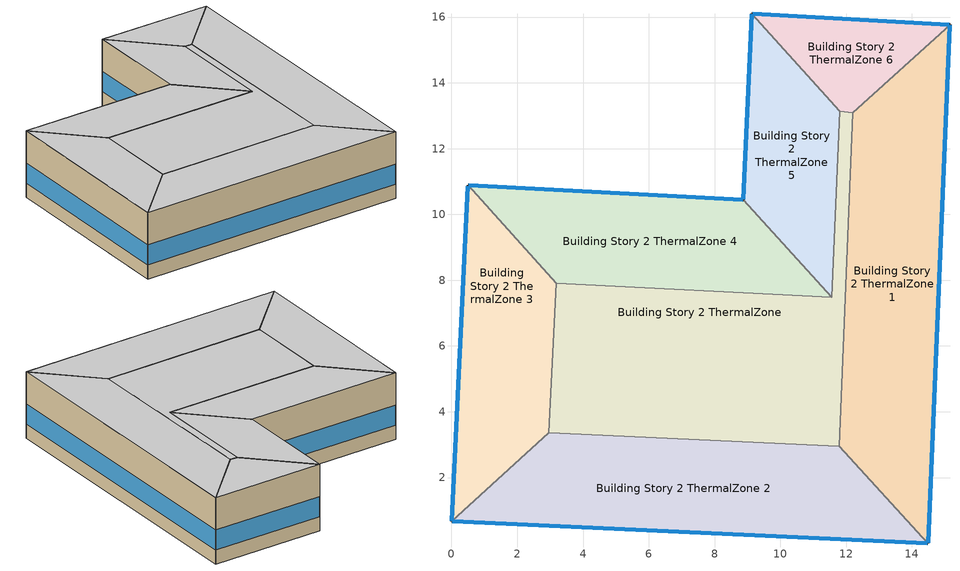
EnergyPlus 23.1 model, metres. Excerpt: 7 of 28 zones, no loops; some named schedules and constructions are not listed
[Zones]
Building Story 2 ThermalZone
 floor adiabatic (Typical Interior Floor): 12.19,13.08 11.79,2.95 2.96,3.36 3.18,7.91 11.56,7.48 11.81,13.14 z3.6
 wall adiabatic (Typical Interior Wall): 11.79,2.95 12.19,13.08 11.81,13.14 11.56,7.48 3.18,7.91 2.96,3.36 11.79,2.95 z3.6:7.2
 ceiling adiabatic (Typical Interior Ceiling): 11.81,13.14 11.56,7.48 3.18,7.91 2.96,3.36 11.79,2.95 12.19,13.08 z7.2
Building Story 2 ThermalZone 1
 floor adiabatic (Typical Interior Ceiling): 15.16,15.77 14.49,0 11.79,2.95 12.19,13.08 z3.6
 wall outside (Typical Insulated Steel Framed Exterior Wall R-12.99): 14.49,0 15.16,15.77 z3.6:7.2
 wall adiabatic (Typical Interior Wall): 15.16,15.77 12.19,13.08 11.79,2.95 14.49,0 z3.6:7.2
 window (U 0.55 SHGC 0.25): 14.49,0.03 15.15,15.75 z4.36:5.45
 ceiling adiabatic (Typical Interior Ceiling): 12.19,13.08 11.79,2.95 14.49,0 15.16,15.77 z7.2
Building Story 2 ThermalZone 2
 floor adiabatic (Typical Interior Ceiling): 14.49,0 0,0.67 2.96,3.36 11.79,2.95 z3.6
 wall outside (Typical Insulated Steel Framed Exterior Wall R-12.99): 0,0.67 14.49,0 z3.6:7.2
 wall adiabatic (Typical Interior Wall): 14.49,0 11.79,2.95 2.96,3.36 0,0.67 z3.6:7.2
 window (U 0.55 SHGC 0.25): 0.03,0.67 14.46,0 z4.36:5.45
 ceiling adiabatic (Typical Interior Floor): 11.79,2.95 2.96,3.36 0,0.67 14.49,0 z7.2
Building Story 2 ThermalZone 3
 floor adiabatic (Typical Interior Ceiling): 0,0.67 0.5,10.88 3.18,7.91 2.96,3.36 z3.6
 wall outside (Typical Insulated Steel Framed Exterior Wall R-12.99): 0.5,10.88 0,0.67 z3.6:7.2
 wall adiabatic (Typical Interior Wall): 0,0.67 2.96,3.36 3.18,7.91 0.5,10.88 z3.6:7.2
 window (U 0.55 SHGC 0.25): 0.5,10.86 0,0.69 z4.36:5.45
 ceiling adiabatic (Typical Interior Floor): 2.96,3.36 3.18,7.91 0.5,10.88 0,0.67 z7.2
Building Story 2 ThermalZone 4
 floor adiabatic (Typical Interior Ceiling): 0.5,10.88 8.88,10.44 11.56,7.48 3.18,7.91 z3.6
 wall outside (Typical Insulated Steel Framed Exterior Wall R-12.99): 8.88,10.44 0.5,10.88 z3.6:7.2
 wall adiabatic (Typical Interior Wall): 0.5,10.88 3.18,7.91 11.56,7.48 8.88,10.44 z3.6:7.2
 window (U 0.55 SHGC 0.25): 8.85,10.44 0.53,10.88 z4.36:5.45
 ceiling adiabatic (Typical Interior Floor): 3.18,7.91 11.56,7.48 8.88,10.44 0.5,10.88 z7.2
Building Story 2 ThermalZone 5
 floor adiabatic (Typical Interior Ceiling): 8.88,10.44 9.13,16.1 11.81,13.14 11.56,7.48 z3.6
 wall outside (Typical Insulated Steel Framed Exterior Wall R-12.99): 9.13,16.1 8.88,10.44 z3.6:7.2
 wall adiabatic (Typical Interior Wall): 8.88,10.44 11.56,7.48 11.81,13.14 9.13,16.1 z3.6:7.2
 window (U 0.55 SHGC 0.25): 9.13,16.08 8.88,10.47 z4.36:5.45
 ceiling adiabatic (Typical Interior Floor): 11.56,7.48 11.81,13.14 9.13,16.1 8.88,10.44 z7.2
Building Story 2 ThermalZone 6
 floor adiabatic (Typical Interior Ceiling): 9.13,16.1 15.16,15.77 12.19,13.08 11.81,13.14 z3.6
 wall outside (Typical Insulated Steel Framed Exterior Wall R-12.99): 15.16,15.77 9.13,16.1 z3.6:7.2
 wall adiabatic (Typical Interior Wall): 9.13,16.1 11.81,13.14 12.19,13.08 15.16,15.77 z3.6:7.2
 window (U 0.55 SHGC 0.25): 15.13,15.77 9.15,16.1 z4.36:5.45
 ceiling adiabatic (Typical Interior Floor): 11.81,13.14 12.19,13.08 15.16,15.77 9.13,16.1 z7.2
[Schedule:Day:Interval]
19 space(s) Occ Sch Saturday 1: No, 05:00, 0, 06:00, 0.00156679, 07:00, 0, 08:00, 0.00329026, 11:00, 0, 12:00, 0.00329026, 16:00, 0, 17:00, 0.000783396, 18:00, 0, 19:00, 0.000783396, 24:00, 0
19 space(s) Occ Sch Sunday 1: No, 05:00, 0, 06:00, 0.000783396, 17:00, 0, 18:00, 0.000783396, 24:00, 0
19 space(s) Occ Sch Default 1; 19 space(s) Occ Sch Wednesday 5; 19 space(s) Occ Sch Thursday 5; 19 space(s) Occ Sch Friday 5; 19 space(s) Occ Sch Monday 5; 19 space(s) Occ Sch Tuesday 5: No, 05:00, 0, 06:00, 0.00156679, 07:00, 0.00172347, 08:00, 0.0907173, 09:00, 0.0147278, 11:00, 0, 13:00, 0.00736392, 14:00, 0, 15:00, 0.0164513, 16:00, 0.029299, 17:00, 0.0115943, 18:00, 0.00329026, 19:00, 0, 20:00, 0.0402666, 21:00, 0.0391698, 22:00, 0.000783396, 24:00, 0
19 space(s) Occ Sch Tuesday 6; 19 space(s) Occ Sch Wednesday 6; 19 space(s) Occ Sch Thursday 6; 19 space(s) Occ Sch Friday 6; 19 space(s) Occ Sch Monday 6: No, 05:00, 0, 06:00, 0.00156679, 07:00, 0.00172347, 08:00, 0.0470038, 09:00, 0.0147278, 11:00, 0, 13:00, 0.00736392, 14:00, 0, 15:00, 0.0164513, 16:00, 0.0144145, 17:00, 0.0115943, 18:00, 0.00329026, 19:00, 0, 20:00, 0.0402666, 21:00, 0.0391698, 22:00, 0.000783396, 24:00, 0
19 space(s) Occ Sch Summer Design Day 1; 19 space(s) Occ Sch Winter Design Day 1; 19 space(s) Occ Sch Summer Design Day 2; 19 space(s) Occ Sch Winter Design Day 2; SchoolSecondary BLDG_LIGHT_CORRIDOR_SCH_2013 Summer Design Day: No, 24:00, 1
19 space(s) Occ Sch Thursday 14; 19 space(s) Occ Sch Friday 14; 19 space(s) Occ Sch Default 2; 19 space(s) Occ Sch Tuesday 14; 19 space(s) Occ Sch Wednesday 14; 19 space(s) Occ Sch Tuesday 13; 19 space(s) Occ Sch Wednesday 13; 19 space(s) Occ Sch Thursday 13; 19 space(s) Occ Sch Friday 13; 19 space(s) Occ Sch Monday 12; 19 space(s) Occ Sch Tuesday 11; 19 space(s) Occ Sch Wednesday 11; 19 space(s) Occ Sch Thursday 11; 19 space(s) Occ Sch Friday 11; 19 space(s) Occ Sch Monday 10; 19 space(s) Occ Sch Wednesday 10; 19 space(s) Occ Sch Thursday 10; 19 space(s) Occ Sch Friday 10; 19 space(s) Occ Sch Monday 9; 19 space(s) Occ Sch Tuesday 10: No, 05:00, 0, 06:00, 1, 07:00, 1, 08:00, 1, 09:00, 1, 11:00, 0, 13:00, 1, 14:00, 0, 15:00, 1, 16:00, 1, 17:00, 1, 18:00, 1, 19:00, 0, 20:00, 1, 21:00, 1, 22:00, 1, 24:00, 0
19 space(s) Occ Sch Saturday 2: No, 05:00, 0, 06:00, 1, 07:00, 0, 08:00, 1, 11:00, 0, 12:00, 1, 16:00, 0, 17:00, 1, 18:00, 0, 19:00, 1, 24:00, 0
19 space(s) Occ Sch Sunday 2: No, 05:00, 0, 06:00, 1, 17:00, 0, 18:00, 1, 24:00, 0
19 space(s) Occ Sch Wednesday 12; 19 space(s) Occ Sch Thursday 12; 19 space(s) Occ Sch Friday 12; 19 space(s) Occ Sch Monday 11; 19 space(s) Occ Sch Tuesday 12: No, 05:00, 0, 06:00, 1, 07:00, 1, 08:00, 1, 09:00, 1, 11:00, 0, 13:00, 1, 16:00, 0, 17:00, 1, 18:00, 1, 19:00, 1, 20:00, 0, 21:00, 1, 22:00, 1, 24:00, 0
SchoolSecondary BLDG_EQUIP_SCH_2013 Wkdy Day; SchoolSecondary BLDG_EQUIP_SCH_2013 Wkdy Day 2: No, 08:00, 0.295624, 17:00, 0.90367, 21:00, 0.332931, 24:00, 0.295624
SchoolSecondary BLDG_EQUIP_SCH_2013 Default|Wknd Day; SchoolSecondary BLDG_EQUIP_SCH_2013 Default|Wknd Day 2; SchoolSecondary BLDG_EQUIP_SCH_2013 Default: No, 24:00, 0.295624
SchoolSecondary BLDG_EQUIP_SCH_2013 Wkdy Day 1: No, 08:00, 0.21116, 17:00, 0.475616, 21:00, 0.237808, 24:00, 0.21116
SchoolSecondary BLDG_EQUIP_SCH_2013 Default|Wknd Day 1: No, 24:00, 0.21116
SchoolSecondary BLDG_EQUIP_SCH_2013 Summer Design Day: No, 08:00, 0.35, 17:00, 0.95, 24:00, 0.35
SchoolSecondary BLDG_EQUIP_SCH_2013 Winter Design Day 2: No, 24:00, 0.35
SchoolSecondary KITCHEN_ELEC_EQUIP_SCH Wkdy Day; SchoolSecondary KITCHEN_ELEC_EQUIP_SCH Wkdy Day 1; SchoolSecondary KITCHEN_ELEC_EQUIP_SCH Wkdy Day 2; SchoolSecondary KITCHEN_ELEC_EQUIP_SCH Summer Design Day: No, 08:00, 0.1, 10:00, 0.15, 13:00, 0.25, 15:00, 0.15, 24:00, 0.1
SchoolSecondary KITCHEN_ELEC_EQUIP_SCH Wknd Day; SchoolSecondary KITCHEN_ELEC_EQUIP_SCH Wknd Day 1; SchoolSecondary KITCHEN_ELEC_EQUIP_SCH Default; SchoolSecondary KITCHEN_ELEC_EQUIP_SCH Winter Design Day: No, 24:00, 0.1
SchoolSecondary KITCHEN_GAS_EQUIP_SCH Wkdy|SmrDsn Day; SchoolSecondary KITCHEN_GAS_EQUIP_SCH Wkdy|SmrDsn Day 1; SchoolSecondary KITCHEN_GAS_EQUIP_SCH Wkdy|SmrDsn Day 2; SchoolSecondary KITCHEN_GAS_EQUIP_SCH Summer Design Day: No, 08:00, 0.02, 10:00, 0.15, 13:00, 0.2, 15:00, 0.1, 24:00, 0.02
SchoolSecondary KITCHEN_GAS_EQUIP_SCH Wknd Day; SchoolSecondary KITCHEN_GAS_EQUIP_SCH Wknd Day 1; SchoolSecondary KITCHEN_GAS_EQUIP_SCH Default; SchoolSecondary KITCHEN_GAS_EQUIP_SCH Winter Design Day: No, 24:00, 0.02
SchoolSecondary BLDG_LIGHT_CORRIDOR_SCH_2013 Wkdy Day; SchoolSecondary BLDG_LIGHT_CORRIDOR_SCH_2013 Wkdy Day 2: No, 07:00, 0.1773, 08:00, 0.9, 21:00, 0.551772, 24:00, 0.1773
SchoolSecondary BLDG_LIGHT_CORRIDOR_SCH_2013 Wknd Day; SchoolSecondary BLDG_LIGHT_CORRIDOR_SCH_2013 Wknd Day 1; SchoolSecondary BLDG_LIGHT_CORRIDOR_SCH_2013 Default: No, 24:00, 0.1773
SchoolSecondary BLDG_LIGHT_CORRIDOR_SCH_2013 Wkdy Day 1: No, 08:00, 0.1773, 20:00, 0.30654, 21:00, 0.108699, 24:00, 0.1773
SchoolSecondary BLDG_LIGHT_CORRIDOR_SCH_2013 Winter Design Day: No, 24:00, 0
[Schedule:Week:Daily]
SchoolSecondary BLDG_LIGHT_MECHANICAL_SCH_2013 Week Rule - Jan1-Jan3: SchoolSecondary BLDG_LIGHT_MECHANICAL_SCH_2013 Wkdy Day, SchoolSecondary BLDG_LIGHT_MECHANICAL_SCH_2013 Wkdy Day, SchoolSecondary BLDG_LIGHT_MECHANICAL_SCH_2013 Wkdy Day, SchoolSecondary BLDG_LIGHT_MECHANICAL_SCH_2013 Wkdy Day, SchoolSecondary BLDG_LIGHT_MECHANICAL_SCH_2013 Wkdy Day, SchoolSecondary BLDG_LIGHT_MECHANICAL_SCH_2013 Wkdy Day, SchoolSecondary BLDG_LIGHT_MECHANICAL_SCH_2013 Wknd Day, SchoolSecondary BLDG_LIGHT_MECHANICAL_SCH_2013 Default, SchoolSecondary BLDG_LIGHT_MECHANICAL_SCH_2013 Summer Design Day, SchoolSecondary BLDG_LIGHT_MECHANICAL_SCH_2013 Winter Design Day, SchoolSecondary BLDG_LIGHT_MECHANICAL_SCH_2013 Default, SchoolSecondary BLDG_LIGHT_MECHANICAL_SCH_2013 Default
SchoolSecondary BLDG_LIGHT_MECHANICAL_SCH_2013 Week Rule - Jan4-Jun27: SchoolSecondary BLDG_LIGHT_MECHANICAL_SCH_2013 Wknd Day, SchoolSecondary BLDG_LIGHT_MECHANICAL_SCH_2013 Wkdy Day, SchoolSecondary BLDG_LIGHT_MECHANICAL_SCH_2013 Wkdy Day, SchoolSecondary BLDG_LIGHT_MECHANICAL_SCH_2013 Wkdy Day, SchoolSecondary BLDG_LIGHT_MECHANICAL_SCH_2013 Wkdy Day, SchoolSecondary BLDG_LIGHT_MECHANICAL_SCH_2013 Wkdy Day, SchoolSecondary BLDG_LIGHT_MECHANICAL_SCH_2013 Wknd Day, SchoolSecondary BLDG_LIGHT_MECHANICAL_SCH_2013 Default, SchoolSecondary BLDG_LIGHT_MECHANICAL_SCH_2013 Summer Design Day, SchoolSecondary BLDG_LIGHT_MECHANICAL_SCH_2013 Winter Design Day, SchoolSecondary BLDG_LIGHT_MECHANICAL_SCH_2013 Default, SchoolSecondary BLDG_LIGHT_MECHANICAL_SCH_2013 Default
SchoolSecondary BLDG_LIGHT_MECHANICAL_SCH_2013 Week Rule - Jun28-Jul4: SchoolSecondary BLDG_LIGHT_MECHANICAL_SCH_2013 Wknd Day, SchoolSecondary BLDG_LIGHT_MECHANICAL_SCH_2013 Wkdy Day, SchoolSecondary BLDG_LIGHT_MECHANICAL_SCH_2013 Wkdy Day, SchoolSecondary BLDG_LIGHT_MECHANICAL_SCH_2013 Wkdy Day 1, SchoolSecondary BLDG_LIGHT_MECHANICAL_SCH_2013 Wkdy Day 1, SchoolSecondary BLDG_LIGHT_MECHANICAL_SCH_2013 Wkdy Day 1, SchoolSecondary BLDG_LIGHT_MECHANICAL_SCH_2013 Wknd Day 1, SchoolSecondary BLDG_LIGHT_MECHANICAL_SCH_2013 Default, SchoolSecondary BLDG_LIGHT_MECHANICAL_SCH_2013 Summer Design Day, SchoolSecondary BLDG_LIGHT_MECHANICAL_SCH_2013 Winter Design Day, SchoolSecondary BLDG_LIGHT_MECHANICAL_SCH_2013 Default, SchoolSecondary BLDG_LIGHT_MECHANICAL_SCH_2013 Default
SchoolSecondary BLDG_LIGHT_MECHANICAL_SCH_2013 Week Rule - Jul5-Aug29: SchoolSecondary BLDG_LIGHT_MECHANICAL_SCH_2013 Wknd Day 1, SchoolSecondary BLDG_LIGHT_MECHANICAL_SCH_2013 Wkdy Day 1, SchoolSecondary BLDG_LIGHT_MECHANICAL_SCH_2013 Wkdy Day 1, SchoolSecondary BLDG_LIGHT_MECHANICAL_SCH_2013 Wkdy Day 1, SchoolSecondary BLDG_LIGHT_MECHANICAL_SCH_2013 Wkdy Day 1, SchoolSecondary BLDG_LIGHT_MECHANICAL_SCH_2013 Wkdy Day 1, SchoolSecondary BLDG_LIGHT_MECHANICAL_SCH_2013 Wknd Day 1, SchoolSecondary BLDG_LIGHT_MECHANICAL_SCH_2013 Default, SchoolSecondary BLDG_LIGHT_MECHANICAL_SCH_2013 Summer Design Day, SchoolSecondary BLDG_LIGHT_MECHANICAL_SCH_2013 Winter Design Day, SchoolSecondary BLDG_LIGHT_MECHANICAL_SCH_2013 Default, SchoolSecondary BLDG_LIGHT_MECHANICAL_SCH_2013 Default
SchoolSecondary BLDG_LIGHT_MECHANICAL_SCH_2013 Week Rule - Aug30-Sep5: SchoolSecondary BLDG_LIGHT_MECHANICAL_SCH_2013 Wknd Day 1, SchoolSecondary BLDG_LIGHT_MECHANICAL_SCH_2013 Wkdy Day 1, SchoolSecondary BLDG_LIGHT_MECHANICAL_SCH_2013 Wkdy Day 2, SchoolSecondary BLDG_LIGHT_MECHANICAL_SCH_2013 Wkdy Day 2, SchoolSecondary BLDG_LIGHT_MECHANICAL_SCH_2013 Wkdy Day 2, SchoolSecondary BLDG_LIGHT_MECHANICAL_SCH_2013 Wkdy Day 2, SchoolSecondary BLDG_LIGHT_MECHANICAL_SCH_2013 Default, SchoolSecondary BLDG_LIGHT_MECHANICAL_SCH_2013 Default, SchoolSecondary BLDG_LIGHT_MECHANICAL_SCH_2013 Summer Design Day, SchoolSecondary BLDG_LIGHT_MECHANICAL_SCH_2013 Winter Design Day, SchoolSecondary BLDG_LIGHT_MECHANICAL_SCH_2013 Default, SchoolSecondary BLDG_LIGHT_MECHANICAL_SCH_2013 Default
Elevator Schedule 1 Week Rule - Sep6-Sep12: 19 space(s) Occ Sch Sunday 1, 19 space(s) Occ Sch Monday 6, 19 space(s) Occ Sch Tuesday 6, 19 space(s) Occ Sch Wednesday 6, 19 space(s) Occ Sch Thursday 6, 19 space(s) Occ Sch Friday 6, 19 space(s) Occ Sch Saturday 1, 19 space(s) Occ Sch Default 1, 19 space(s) Occ Sch Summer Design Day 1, 19 space(s) Occ Sch Winter Design Day 1, 19 space(s) Occ Sch Default 1, 19 space(s) Occ Sch Default 1
Elevator Schedule 1 Week Rule - Sep13-Sep19: 19 space(s) Occ Sch Sunday 1, 19 space(s) Occ Sch Monday 6, 19 space(s) Occ Sch Tuesday 6, 19 space(s) Occ Sch Wednesday 5, 19 space(s) Occ Sch Thursday 5, 19 space(s) Occ Sch Friday 5, 19 space(s) Occ Sch Saturday 1, 19 space(s) Occ Sch Default 1, 19 space(s) Occ Sch Summer Design Day 1, 19 space(s) Occ Sch Winter Design Day 1, 19 space(s) Occ Sch Default 1, 19 space(s) Occ Sch Default 1
Elevator Schedule 1 Week Rule - Sep20-Dec31: 19 space(s) Occ Sch Sunday 1, 19 space(s) Occ Sch Monday 5, 19 space(s) Occ Sch Tuesday 5, 19 space(s) Occ Sch Wednesday 5, 19 space(s) Occ Sch Thursday 5, 19 space(s) Occ Sch Friday 5, 19 space(s) Occ Sch Saturday 1, 19 space(s) Occ Sch Default 1, 19 space(s) Occ Sch Summer Design Day 1, 19 space(s) Occ Sch Winter Design Day 1, 19 space(s) Occ Sch Default 1, 19 space(s) Occ Sch Default 1
Elevator Schedule 2 Week Rule - Jan1-Jan3: 19 space(s) Occ Sch Thursday 14, 19 space(s) Occ Sch Thursday 14, 19 space(s) Occ Sch Thursday 14, 19 space(s) Occ Sch Thursday 14, 19 space(s) Occ Sch Thursday 14, 19 space(s) Occ Sch Friday 14, 19 space(s) Occ Sch Saturday 2, 19 space(s) Occ Sch Default 2, 19 space(s) Occ Sch Summer Design Day 2, 19 space(s) Occ Sch Winter Design Day 2, 19 space(s) Occ Sch Default 2, 19 space(s) Occ Sch Default 2
Elevator Schedule 2 Week Rule - Jan4-Jun13: 19 space(s) Occ Sch Sunday 2, 19 space(s) Occ Sch Default 2, 19 space(s) Occ Sch Tuesday 14, 19 space(s) Occ Sch Wednesday 14, 19 space(s) Occ Sch Thursday 14, 19 space(s) Occ Sch Friday 14, 19 space(s) Occ Sch Saturday 2, 19 space(s) Occ Sch Default 2, 19 space(s) Occ Sch Summer Design Day 2, 19 space(s) Occ Sch Winter Design Day 2, 19 space(s) Occ Sch Default 2, 19 space(s) Occ Sch Default 2
Elevator Schedule 2 Week Rule - Jun14-Jun20: 19 space(s) Occ Sch Sunday 2, 19 space(s) Occ Sch Default 2, 19 space(s) Occ Sch Tuesday 13, 19 space(s) Occ Sch Wednesday 13, 19 space(s) Occ Sch Thursday 13, 19 space(s) Occ Sch Friday 13, 19 space(s) Occ Sch Saturday 2, 19 space(s) Occ Sch Default 2, 19 space(s) Occ Sch Summer Design Day 2, 19 space(s) Occ Sch Winter Design Day 2, 19 space(s) Occ Sch Default 2, 19 space(s) Occ Sch Default 2
Elevator Schedule 2 Week Rule - Jun21-Jun27: 19 space(s) Occ Sch Sunday 2, 19 space(s) Occ Sch Monday 12, 19 space(s) Occ Sch Tuesday 13, 19 space(s) Occ Sch Wednesday 13, 19 space(s) Occ Sch Thursday 13, 19 space(s) Occ Sch Friday 13, 19 space(s) Occ Sch Saturday 2, 19 space(s) Occ Sch Default 2, 19 space(s) Occ Sch Summer Design Day 2, 19 space(s) Occ Sch Winter Design Day 2, 19 space(s) Occ Sch Default 2, 19 space(s) Occ Sch Default 2
Elevator Schedule 2 Week Rule - Jun28-Jul4: 19 space(s) Occ Sch Sunday 2, 19 space(s) Occ Sch Monday 12, 19 space(s) Occ Sch Tuesday 13, 19 space(s) Occ Sch Wednesday 12, 19 space(s) Occ Sch Thursday 12, 19 space(s) Occ Sch Friday 12, 19 space(s) Occ Sch Saturday 2, 19 space(s) Occ Sch Default 2, 19 space(s) Occ Sch Summer Design Day 2, 19 space(s) Occ Sch Winter Design Day 2, 19 space(s) Occ Sch Default 2, 19 space(s) Occ Sch Default 2
Elevator Schedule 2 Week Rule - Jul5-Aug29: 19 space(s) Occ Sch Sunday 2, 19 space(s) Occ Sch Monday 11, 19 space(s) Occ Sch Tuesday 12, 19 space(s) Occ Sch Wednesday 12, 19 space(s) Occ Sch Thursday 12, 19 space(s) Occ Sch Friday 12, 19 space(s) Occ Sch Saturday 2, 19 space(s) Occ Sch Default 2, 19 space(s) Occ Sch Summer Design Day 2, 19 space(s) Occ Sch Winter Design Day 2, 19 space(s) Occ Sch Default 2, 19 space(s) Occ Sch Default 2
Elevator Schedule 2 Week Rule - Aug30-Sep5: 19 space(s) Occ Sch Sunday 2, 19 space(s) Occ Sch Monday 11, 19 space(s) Occ Sch Tuesday 11, 19 space(s) Occ Sch Wednesday 11, 19 space(s) Occ Sch Thursday 11, 19 space(s) Occ Sch Friday 11, 19 space(s) Occ Sch Saturday 2, 19 space(s) Occ Sch Default 2, 19 space(s) Occ Sch Summer Design Day 2, 19 space(s) Occ Sch Winter Design Day 2, 19 space(s) Occ Sch Default 2, 19 space(s) Occ Sch Default 2
Elevator Schedule 2 Week Rule - Sep6-Sep12: 19 space(s) Occ Sch Sunday 2, 19 space(s) Occ Sch Monday 10, 19 space(s) Occ Sch Tuesday 11, 19 space(s) Occ Sch Wednesday 11, 19 space(s) Occ Sch Thursday 11, 19 space(s) Occ Sch Friday 11, 19 space(s) Occ Sch Saturday 2, 19 space(s) Occ Sch Default 2, 19 space(s) Occ Sch Summer Design Day 2, 19 space(s) Occ Sch Winter Design Day 2, 19 space(s) Occ Sch Default 2, 19 space(s) Occ Sch Default 2
Elevator Schedule 2 Week Rule - Sep13-Sep19: 19 space(s) Occ Sch Sunday 2, 19 space(s) Occ Sch Monday 10, 19 space(s) Occ Sch Tuesday 11, 19 space(s) Occ Sch Wednesday 10, 19 space(s) Occ Sch Thursday 10, 19 space(s) Occ Sch Friday 10, 19 space(s) Occ Sch Saturday 2, 19 space(s) Occ Sch Default 2, 19 space(s) Occ Sch Summer Design Day 2, 19 space(s) Occ Sch Winter Design Day 2, 19 space(s) Occ Sch Default 2, 19 space(s) Occ Sch Default 2
Elevator Schedule 2 Week Rule - Sep20-Dec31: 19 space(s) Occ Sch Sunday 2, 19 space(s) Occ Sch Monday 9, 19 space(s) Occ Sch Tuesday 10, 19 space(s) Occ Sch Wednesday 10, 19 space(s) Occ Sch Thursday 10, 19 space(s) Occ Sch Friday 10, 19 space(s) Occ Sch Saturday 2, 19 space(s) Occ Sch Default 2, 19 space(s) Occ Sch Summer Design Day 2, 19 space(s) Occ Sch Winter Design Day 2, 19 space(s) Occ Sch Default 2, 19 space(s) Occ Sch Default 2
SchoolSecondary BLDG_EQUIP_SCH_2013 Week Rule - Jan1-Jan3: SchoolSecondary BLDG_EQUIP_SCH_2013 Wkdy Day, SchoolSecondary BLDG_EQUIP_SCH_2013 Wkdy Day, SchoolSecondary BLDG_EQUIP_SCH_2013 Wkdy Day, SchoolSecondary BLDG_EQUIP_SCH_2013 Wkdy Day, SchoolSecondary BLDG_EQUIP_SCH_2013 Wkdy Day, SchoolSecondary BLDG_EQUIP_SCH_2013 Wkdy Day, SchoolSecondary BLDG_EQUIP_SCH_2013 Default|Wknd Day, SchoolSecondary BLDG_EQUIP_SCH_2013 Default, SchoolSecondary BLDG_EQUIP_SCH_2013 Summer Design Day, SchoolSecondary BLDG_EQUIP_SCH_2013 Winter Design Day 2, SchoolSecondary BLDG_EQUIP_SCH_2013 Default, SchoolSecondary BLDG_EQUIP_SCH_2013 Default
SchoolSecondary BLDG_EQUIP_SCH_2013 Week Rule - Jan4-Jun27: SchoolSecondary BLDG_EQUIP_SCH_2013 Default|Wknd Day, SchoolSecondary BLDG_EQUIP_SCH_2013 Wkdy Day, SchoolSecondary BLDG_EQUIP_SCH_2013 Wkdy Day, SchoolSecondary BLDG_EQUIP_SCH_2013 Wkdy Day, SchoolSecondary BLDG_EQUIP_SCH_2013 Wkdy Day, SchoolSecondary BLDG_EQUIP_SCH_2013 Wkdy Day, SchoolSecondary BLDG_EQUIP_SCH_2013 Default|Wknd Day, SchoolSecondary BLDG_EQUIP_SCH_2013 Default, SchoolSecondary BLDG_EQUIP_SCH_2013 Summer Design Day, SchoolSecondary BLDG_EQUIP_SCH_2013 Winter Design Day 2, SchoolSecondary BLDG_EQUIP_SCH_2013 Default, SchoolSecondary BLDG_EQUIP_SCH_2013 Default
SchoolSecondary BLDG_EQUIP_SCH_2013 Week Rule - Jun28-Jul4: SchoolSecondary BLDG_EQUIP_SCH_2013 Default|Wknd Day, SchoolSecondary BLDG_EQUIP_SCH_2013 Wkdy Day, SchoolSecondary BLDG_EQUIP_SCH_2013 Wkdy Day, SchoolSecondary BLDG_EQUIP_SCH_2013 Wkdy Day 1, SchoolSecondary BLDG_EQUIP_SCH_2013 Wkdy Day 1, SchoolSecondary BLDG_EQUIP_SCH_2013 Wkdy Day 1, SchoolSecondary BLDG_EQUIP_SCH_2013 Default|Wknd Day 1, SchoolSecondary BLDG_EQUIP_SCH_2013 Default, SchoolSecondary BLDG_EQUIP_SCH_2013 Summer Design Day, SchoolSecondary BLDG_EQUIP_SCH_2013 Winter Design Day 2, SchoolSecondary BLDG_EQUIP_SCH_2013 Default, SchoolSecondary BLDG_EQUIP_SCH_2013 Default
SchoolSecondary BLDG_EQUIP_SCH_2013 Week Rule - Jul5-Aug29: SchoolSecondary BLDG_EQUIP_SCH_2013 Default|Wknd Day 1, SchoolSecondary BLDG_EQUIP_SCH_2013 Wkdy Day 1, SchoolSecondary BLDG_EQUIP_SCH_2013 Wkdy Day 1, SchoolSecondary BLDG_EQUIP_SCH_2013 Wkdy Day 1, SchoolSecondary BLDG_EQUIP_SCH_2013 Wkdy Day 1, SchoolSecondary BLDG_EQUIP_SCH_2013 Wkdy Day 1, SchoolSecondary BLDG_EQUIP_SCH_2013 Default|Wknd Day 1, SchoolSecondary BLDG_EQUIP_SCH_2013 Default, SchoolSecondary BLDG_EQUIP_SCH_2013 Summer Design Day, SchoolSecondary BLDG_EQUIP_SCH_2013 Winter Design Day 2, SchoolSecondary BLDG_EQUIP_SCH_2013 Default, SchoolSecondary BLDG_EQUIP_SCH_2013 Default
SchoolSecondary BLDG_EQUIP_SCH_2013 Week Rule - Aug30-Sep5: SchoolSecondary BLDG_EQUIP_SCH_2013 Default|Wknd Day 1, SchoolSecondary BLDG_EQUIP_SCH_2013 Wkdy Day 1, SchoolSecondary BLDG_EQUIP_SCH_2013 Wkdy Day 2, SchoolSecondary BLDG_EQUIP_SCH_2013 Wkdy Day 2, SchoolSecondary BLDG_EQUIP_SCH_2013 Wkdy Day 2, SchoolSecondary BLDG_EQUIP_SCH_2013 Wkdy Day 2, SchoolSecondary BLDG_EQUIP_SCH_2013 Default|Wknd Day 2, SchoolSecondary BLDG_EQUIP_SCH_2013 Default, SchoolSecondary BLDG_EQUIP_SCH_2013 Summer Design Day, SchoolSecondary BLDG_EQUIP_SCH_2013 Winter Design Day 2, SchoolSecondary BLDG_EQUIP_SCH_2013 Default, SchoolSecondary BLDG_EQUIP_SCH_2013 Default
SchoolSecondary BLDG_EQUIP_SCH_2013 Week Rule - Sep6-Dec31: SchoolSecondary BLDG_EQUIP_SCH_2013 Default|Wknd Day 2, SchoolSecondary BLDG_EQUIP_SCH_2013 Wkdy Day 2, SchoolSecondary BLDG_EQUIP_SCH_2013 Wkdy Day 2, SchoolSecondary BLDG_EQUIP_SCH_2013 Wkdy Day 2, SchoolSecondary BLDG_EQUIP_SCH_2013 Wkdy Day 2, SchoolSecondary BLDG_EQUIP_SCH_2013 Wkdy Day 2, SchoolSecondary BLDG_EQUIP_SCH_2013 Default|Wknd Day 2, SchoolSecondary BLDG_EQUIP_SCH_2013 Default, SchoolSecondary BLDG_EQUIP_SCH_2013 Summer Design Day, SchoolSecondary BLDG_EQUIP_SCH_2013 Winter Design Day 2, SchoolSecondary BLDG_EQUIP_SCH_2013 Default, SchoolSecondary BLDG_EQUIP_SCH_2013 Default
SchoolSecondary KITCHEN_ELEC_EQUIP_SCH Week Rule - Jan1-Jan3: SchoolSecondary KITCHEN_ELEC_EQUIP_SCH Wkdy Day, SchoolSecondary KITCHEN_ELEC_EQUIP_SCH Wkdy Day, SchoolSecondary KITCHEN_ELEC_EQUIP_SCH Wkdy Day, SchoolSecondary KITCHEN_ELEC_EQUIP_SCH Wkdy Day, SchoolSecondary KITCHEN_ELEC_EQUIP_SCH Wkdy Day, SchoolSecondary KITCHEN_ELEC_EQUIP_SCH Wkdy Day, SchoolSecondary KITCHEN_ELEC_EQUIP_SCH Wknd Day, SchoolSecondary KITCHEN_ELEC_EQUIP_SCH Default, SchoolSecondary KITCHEN_ELEC_EQUIP_SCH Summer Design Day, SchoolSecondary KITCHEN_ELEC_EQUIP_SCH Winter Design Day, SchoolSecondary KITCHEN_ELEC_EQUIP_SCH Default, SchoolSecondary KITCHEN_ELEC_EQUIP_SCH Default
SchoolSecondary KITCHEN_ELEC_EQUIP_SCH Week Rule - Jan4-Jun27: SchoolSecondary KITCHEN_ELEC_EQUIP_SCH Wknd Day, SchoolSecondary KITCHEN_ELEC_EQUIP_SCH Wkdy Day, SchoolSecondary KITCHEN_ELEC_EQUIP_SCH Wkdy Day, SchoolSecondary KITCHEN_ELEC_EQUIP_SCH Wkdy Day, SchoolSecondary KITCHEN_ELEC_EQUIP_SCH Wkdy Day, SchoolSecondary KITCHEN_ELEC_EQUIP_SCH Wkdy Day, SchoolSecondary KITCHEN_ELEC_EQUIP_SCH Wknd Day, SchoolSecondary KITCHEN_ELEC_EQUIP_SCH Default, SchoolSecondary KITCHEN_ELEC_EQUIP_SCH Summer Design Day, SchoolSecondary KITCHEN_ELEC_EQUIP_SCH Winter Design Day, SchoolSecondary KITCHEN_ELEC_EQUIP_SCH Default, SchoolSecondary KITCHEN_ELEC_EQUIP_SCH Default
SchoolSecondary KITCHEN_ELEC_EQUIP_SCH Week Rule - Jun28-Jul4: SchoolSecondary KITCHEN_ELEC_EQUIP_SCH Wknd Day, SchoolSecondary KITCHEN_ELEC_EQUIP_SCH Wkdy Day, SchoolSecondary KITCHEN_ELEC_EQUIP_SCH Wkdy Day, SchoolSecondary KITCHEN_ELEC_EQUIP_SCH Wkdy Day 1, SchoolSecondary KITCHEN_ELEC_EQUIP_SCH Wkdy Day 1, SchoolSecondary KITCHEN_ELEC_EQUIP_SCH Wkdy Day 1, SchoolSecondary KITCHEN_ELEC_EQUIP_SCH Wknd Day 1, SchoolSecondary KITCHEN_ELEC_EQUIP_SCH Default, SchoolSecondary KITCHEN_ELEC_EQUIP_SCH Summer Design Day, SchoolSecondary KITCHEN_ELEC_EQUIP_SCH Winter Design Day, SchoolSecondary KITCHEN_ELEC_EQUIP_SCH Default, SchoolSecondary KITCHEN_ELEC_EQUIP_SCH Default
SchoolSecondary KITCHEN_ELEC_EQUIP_SCH Week Rule - Jul5-Aug29: SchoolSecondary KITCHEN_ELEC_EQUIP_SCH Wknd Day 1, SchoolSecondary KITCHEN_ELEC_EQUIP_SCH Wkdy Day 1, SchoolSecondary KITCHEN_ELEC_EQUIP_SCH Wkdy Day 1, SchoolSecondary KITCHEN_ELEC_EQUIP_SCH Wkdy Day 1, SchoolSecondary KITCHEN_ELEC_EQUIP_SCH Wkdy Day 1, SchoolSecondary KITCHEN_ELEC_EQUIP_SCH Wkdy Day 1, SchoolSecondary KITCHEN_ELEC_EQUIP_SCH Wknd Day 1, SchoolSecondary KITCHEN_ELEC_EQUIP_SCH Default, SchoolSecondary KITCHEN_ELEC_EQUIP_SCH Summer Design Day, SchoolSecondary KITCHEN_ELEC_EQUIP_SCH Winter Design Day, SchoolSecondary KITCHEN_ELEC_EQUIP_SCH Default, SchoolSecondary KITCHEN_ELEC_EQUIP_SCH Default
SchoolSecondary KITCHEN_ELEC_EQUIP_SCH Week Rule - Aug30-Sep5: SchoolSecondary KITCHEN_ELEC_EQUIP_SCH Wknd Day 1, SchoolSecondary KITCHEN_ELEC_EQUIP_SCH Wkdy Day 1, SchoolSecondary KITCHEN_ELEC_EQUIP_SCH Wkdy Day 2, SchoolSecondary KITCHEN_ELEC_EQUIP_SCH Wkdy Day 2, SchoolSecondary KITCHEN_ELEC_EQUIP_SCH Wkdy Day 2, SchoolSecondary KITCHEN_ELEC_EQUIP_SCH Wkdy Day 2, SchoolSecondary KITCHEN_ELEC_EQUIP_SCH Default, SchoolSecondary KITCHEN_ELEC_EQUIP_SCH Default, SchoolSecondary KITCHEN_ELEC_EQUIP_SCH Summer Design Day, SchoolSecondary KITCHEN_ELEC_EQUIP_SCH Winter Design Day, SchoolSecondary KITCHEN_ELEC_EQUIP_SCH Default, SchoolSecondary KITCHEN_ELEC_EQUIP_SCH Default
SchoolSecondary KITCHEN_ELEC_EQUIP_SCH Week Rule - Sep6-Dec31: SchoolSecondary KITCHEN_ELEC_EQUIP_SCH Default, SchoolSecondary KITCHEN_ELEC_EQUIP_SCH Wkdy Day 2, SchoolSecondary KITCHEN_ELEC_EQUIP_SCH Wkdy Day 2, SchoolSecondary KITCHEN_ELEC_EQUIP_SCH Wkdy Day 2, SchoolSecondary KITCHEN_ELEC_EQUIP_SCH Wkdy Day 2, SchoolSecondary KITCHEN_ELEC_EQUIP_SCH Wkdy Day 2, SchoolSecondary KITCHEN_ELEC_EQUIP_SCH Default, SchoolSecondary KITCHEN_ELEC_EQUIP_SCH Default, SchoolSecondary KITCHEN_ELEC_EQUIP_SCH Summer Design Day, SchoolSecondary KITCHEN_ELEC_EQUIP_SCH Winter Design Day, SchoolSecondary KITCHEN_ELEC_EQUIP_SCH Default, SchoolSecondary KITCHEN_ELEC_EQUIP_SCH Default
SchoolSecondary KITCHEN_GAS_EQUIP_SCH Week Rule - Jan1-Jan3: SchoolSecondary KITCHEN_GAS_EQUIP_SCH Wkdy|SmrDsn Day, SchoolSecondary KITCHEN_GAS_EQUIP_SCH Wkdy|SmrDsn Day, SchoolSecondary KITCHEN_GAS_EQUIP_SCH Wkdy|SmrDsn Day, SchoolSecondary KITCHEN_GAS_EQUIP_SCH Wkdy|SmrDsn Day, SchoolSecondary KITCHEN_GAS_EQUIP_SCH Wkdy|SmrDsn Day, SchoolSecondary KITCHEN_GAS_EQUIP_SCH Wkdy|SmrDsn Day, SchoolSecondary KITCHEN_GAS_EQUIP_SCH Wknd Day, SchoolSecondary KITCHEN_GAS_EQUIP_SCH Default, SchoolSecondary KITCHEN_GAS_EQUIP_SCH Summer Design Day, SchoolSecondary KITCHEN_GAS_EQUIP_SCH Winter Design Day, SchoolSecondary KITCHEN_GAS_EQUIP_SCH Default, SchoolSecondary KITCHEN_GAS_EQUIP_SCH Default
SchoolSecondary KITCHEN_GAS_EQUIP_SCH Week Rule - Jan4-Jun27: SchoolSecondary KITCHEN_GAS_EQUIP_SCH Wknd Day, SchoolSecondary KITCHEN_GAS_EQUIP_SCH Wkdy|SmrDsn Day, SchoolSecondary KITCHEN_GAS_EQUIP_SCH Wkdy|SmrDsn Day, SchoolSecondary KITCHEN_GAS_EQUIP_SCH Wkdy|SmrDsn Day, SchoolSecondary KITCHEN_GAS_EQUIP_SCH Wkdy|SmrDsn Day, SchoolSecondary KITCHEN_GAS_EQUIP_SCH Wkdy|SmrDsn Day, SchoolSecondary KITCHEN_GAS_EQUIP_SCH Wknd Day, SchoolSecondary KITCHEN_GAS_EQUIP_SCH Default, SchoolSecondary KITCHEN_GAS_EQUIP_SCH Summer Design Day, SchoolSecondary KITCHEN_GAS_EQUIP_SCH Winter Design Day, SchoolSecondary KITCHEN_GAS_EQUIP_SCH Default, SchoolSecondary KITCHEN_GAS_EQUIP_SCH Default
SchoolSecondary KITCHEN_GAS_EQUIP_SCH Week Rule - Jun28-Jul4: SchoolSecondary KITCHEN_GAS_EQUIP_SCH Wknd Day, SchoolSecondary KITCHEN_GAS_EQUIP_SCH Wkdy|SmrDsn Day, SchoolSecondary KITCHEN_GAS_EQUIP_SCH Wkdy|SmrDsn Day, SchoolSecondary KITCHEN_GAS_EQUIP_SCH Wkdy|SmrDsn Day 1, SchoolSecondary KITCHEN_GAS_EQUIP_SCH Wkdy|SmrDsn Day 1, SchoolSecondary KITCHEN_GAS_EQUIP_SCH Wkdy|SmrDsn Day 1, SchoolSecondary KITCHEN_GAS_EQUIP_SCH Wknd Day 1, SchoolSecondary KITCHEN_GAS_EQUIP_SCH Default, SchoolSecondary KITCHEN_GAS_EQUIP_SCH Summer Design Day, SchoolSecondary KITCHEN_GAS_EQUIP_SCH Winter Design Day, SchoolSecondary KITCHEN_GAS_EQUIP_SCH Default, SchoolSecondary KITCHEN_GAS_EQUIP_SCH Default
SchoolSecondary KITCHEN_GAS_EQUIP_SCH Week Rule - Jul5-Aug29: SchoolSecondary KITCHEN_GAS_EQUIP_SCH Wknd Day 1, SchoolSecondary KITCHEN_GAS_EQUIP_SCH Wkdy|SmrDsn Day 1, SchoolSecondary KITCHEN_GAS_EQUIP_SCH Wkdy|SmrDsn Day 1, SchoolSecondary KITCHEN_GAS_EQUIP_SCH Wkdy|SmrDsn Day 1, SchoolSecondary KITCHEN_GAS_EQUIP_SCH Wkdy|SmrDsn Day 1, SchoolSecondary KITCHEN_GAS_EQUIP_SCH Wkdy|SmrDsn Day 1, SchoolSecondary KITCHEN_GAS_EQUIP_SCH Wknd Day 1, SchoolSecondary KITCHEN_GAS_EQUIP_SCH Default, SchoolSecondary KITCHEN_GAS_EQUIP_SCH Summer Design Day, SchoolSecondary KITCHEN_GAS_EQUIP_SCH Winter Design Day, SchoolSecondary KITCHEN_GAS_EQUIP_SCH Default, SchoolSecondary KITCHEN_GAS_EQUIP_SCH Default
SchoolSecondary KITCHEN_GAS_EQUIP_SCH Week Rule - Aug30-Sep5: SchoolSecondary KITCHEN_GAS_EQUIP_SCH Wknd Day 1, SchoolSecondary KITCHEN_GAS_EQUIP_SCH Wkdy|SmrDsn Day 1, SchoolSecondary KITCHEN_GAS_EQUIP_SCH Wkdy|SmrDsn Day 2, SchoolSecondary KITCHEN_GAS_EQUIP_SCH Wkdy|SmrDsn Day 2, SchoolSecondary KITCHEN_GAS_EQUIP_SCH Wkdy|SmrDsn Day 2, SchoolSecondary KITCHEN_GAS_EQUIP_SCH Wkdy|SmrDsn Day 2, SchoolSecondary KITCHEN_GAS_EQUIP_SCH Default, SchoolSecondary KITCHEN_GAS_EQUIP_SCH Default, SchoolSecondary KITCHEN_GAS_EQUIP_SCH Summer Design Day, SchoolSecondary KITCHEN_GAS_EQUIP_SCH Winter Design Day, SchoolSecondary KITCHEN_GAS_EQUIP_SCH Default, SchoolSecondary KITCHEN_GAS_EQUIP_SCH Default
SchoolSecondary KITCHEN_GAS_EQUIP_SCH Week Rule - Sep6-Dec31: SchoolSecondary KITCHEN_GAS_EQUIP_SCH Default, SchoolSecondary KITCHEN_GAS_EQUIP_SCH Wkdy|SmrDsn Day 2, SchoolSecondary KITCHEN_GAS_EQUIP_SCH Wkdy|SmrDsn Day 2, SchoolSecondary KITCHEN_GAS_EQUIP_SCH Wkdy|SmrDsn Day 2, SchoolSecondary KITCHEN_GAS_EQUIP_SCH Wkdy|SmrDsn Day 2, SchoolSecondary KITCHEN_GAS_EQUIP_SCH Wkdy|SmrDsn Day 2, SchoolSecondary KITCHEN_GAS_EQUIP_SCH Default, SchoolSecondary KITCHEN_GAS_EQUIP_SCH Default, SchoolSecondary KITCHEN_GAS_EQUIP_SCH Summer Design Day, SchoolSecondary KITCHEN_GAS_EQUIP_SCH Winter Design Day, SchoolSecondary KITCHEN_GAS_EQUIP_SCH Default, SchoolSecondary KITCHEN_GAS_EQUIP_SCH Default
SchoolSecondary BLDG_LIGHT_CORRIDOR_SCH_2013 Week Rule - Jan1-Jan3: SchoolSecondary BLDG_LIGHT_CORRIDOR_SCH_2013 Wkdy Day, SchoolSecondary BLDG_LIGHT_CORRIDOR_SCH_2013 Wkdy Day, SchoolSecondary BLDG_LIGHT_CORRIDOR_SCH_2013 Wkdy Day, SchoolSecondary BLDG_LIGHT_CORRIDOR_SCH_2013 Wkdy Day, SchoolSecondary BLDG_LIGHT_CORRIDOR_SCH_2013 Wkdy Day, SchoolSecondary BLDG_LIGHT_CORRIDOR_SCH_2013 Wkdy Day, SchoolSecondary BLDG_LIGHT_CORRIDOR_SCH_2013 Wknd Day, SchoolSecondary BLDG_LIGHT_CORRIDOR_SCH_2013 Default, SchoolSecondary BLDG_LIGHT_CORRIDOR_SCH_2013 Summer Design Day, SchoolSecondary BLDG_LIGHT_CORRIDOR_SCH_2013 Winter Design Day, SchoolSecondary BLDG_LIGHT_CORRIDOR_SCH_2013 Default, SchoolSecondary BLDG_LIGHT_CORRIDOR_SCH_2013 Default
SchoolSecondary BLDG_LIGHT_CORRIDOR_SCH_2013 Week Rule - Jan4-Jun27: SchoolSecondary BLDG_LIGHT_CORRIDOR_SCH_2013 Wknd Day, SchoolSecondary BLDG_LIGHT_CORRIDOR_SCH_2013 Wkdy Day, SchoolSecondary BLDG_LIGHT_CORRIDOR_SCH_2013 Wkdy Day, SchoolSecondary BLDG_LIGHT_CORRIDOR_SCH_2013 Wkdy Day, SchoolSecondary BLDG_LIGHT_CORRIDOR_SCH_2013 Wkdy Day, SchoolSecondary BLDG_LIGHT_CORRIDOR_SCH_2013 Wkdy Day, SchoolSecondary BLDG_LIGHT_CORRIDOR_SCH_2013 Wknd Day, SchoolSecondary BLDG_LIGHT_CORRIDOR_SCH_2013 Default, SchoolSecondary BLDG_LIGHT_CORRIDOR_SCH_2013 Summer Design Day, SchoolSecondary BLDG_LIGHT_CORRIDOR_SCH_2013 Winter Design Day, SchoolSecondary BLDG_LIGHT_CORRIDOR_SCH_2013 Default, SchoolSecondary BLDG_LIGHT_CORRIDOR_SCH_2013 Default
SchoolSecondary BLDG_LIGHT_CORRIDOR_SCH_2013 Week Rule - Jun28-Jul4: SchoolSecondary BLDG_LIGHT_CORRIDOR_SCH_2013 Wknd Day, SchoolSecondary BLDG_LIGHT_CORRIDOR_SCH_2013 Wkdy Day, SchoolSecondary BLDG_LIGHT_CORRIDOR_SCH_2013 Wkdy Day, SchoolSecondary BLDG_LIGHT_CORRIDOR_SCH_2013 Wkdy Day 1, SchoolSecondary BLDG_LIGHT_CORRIDOR_SCH_2013 Wkdy Day 1, SchoolSecondary BLDG_LIGHT_CORRIDOR_SCH_2013 Wkdy Day 1, SchoolSecondary BLDG_LIGHT_CORRIDOR_SCH_2013 Wknd Day 1, SchoolSecondary BLDG_LIGHT_CORRIDOR_SCH_2013 Default, SchoolSecondary BLDG_LIGHT_CORRIDOR_SCH_2013 Summer Design Day, SchoolSecondary BLDG_LIGHT_CORRIDOR_SCH_2013 Winter Design Day, SchoolSecondary BLDG_LIGHT_CORRIDOR_SCH_2013 Default, SchoolSecondary BLDG_LIGHT_CORRIDOR_SCH_2013 Default
SchoolSecondary BLDG_LIGHT_CORRIDOR_SCH_2013 Week Rule - Jul5-Aug29: SchoolSecondary BLDG_LIGHT_CORRIDOR_SCH_2013 Wknd Day 1, SchoolSecondary BLDG_LIGHT_CORRIDOR_SCH_2013 Wkdy Day 1, SchoolSecondary BLDG_LIGHT_CORRIDOR_SCH_2013 Wkdy Day 1, SchoolSecondary BLDG_LIGHT_CORRIDOR_SCH_2013 Wkdy Day 1, SchoolSecondary BLDG_LIGHT_CORRIDOR_SCH_2013 Wkdy Day 1, SchoolSecondary BLDG_LIGHT_CORRIDOR_SCH_2013 Wkdy Day 1, SchoolSecondary BLDG_LIGHT_CORRIDOR_SCH_2013 Wknd Day 1, SchoolSecondary BLDG_LIGHT_CORRIDOR_SCH_2013 Default, SchoolSecondary BLDG_LIGHT_CORRIDOR_SCH_2013 Summer Design Day, SchoolSecondary BLDG_LIGHT_CORRIDOR_SCH_2013 Winter Design Day, SchoolSecondary BLDG_LIGHT_CORRIDOR_SCH_2013 Default, SchoolSecondary BLDG_LIGHT_CORRIDOR_SCH_2013 Default
SchoolSecondary BLDG_LIGHT_CORRIDOR_SCH_2013 Week Rule - Aug30-Sep5: SchoolSecondary BLDG_LIGHT_CORRIDOR_SCH_2013 Wknd Day 1, SchoolSecondary BLDG_LIGHT_CORRIDOR_SCH_2013 Wkdy Day 1, SchoolSecondary BLDG_LIGHT_CORRIDOR_SCH_2013 Wkdy Day 2, SchoolSecondary BLDG_LIGHT_CORRIDOR_SCH_2013 Wkdy Day 2, SchoolSecondary BLDG_LIGHT_CORRIDOR_SCH_2013 Wkdy Day 2, SchoolSecondary BLDG_LIGHT_CORRIDOR_SCH_2013 Wkdy Day 2, SchoolSecondary BLDG_LIGHT_CORRIDOR_SCH_2013 Default, SchoolSecondary BLDG_LIGHT_CORRIDOR_SCH_2013 Default, SchoolSecondary BLDG_LIGHT_CORRIDOR_SCH_2013 Summer Design Day, SchoolSecondary BLDG_LIGHT_CORRIDOR_SCH_2013 Winter Design Day, SchoolSecondary BLDG_LIGHT_CORRIDOR_SCH_2013 Default, SchoolSecondary BLDG_LIGHT_CORRIDOR_SCH_2013 Default
SchoolSecondary BLDG_LIGHT_CORRIDOR_SCH_2013 Week Rule - Sep6-Dec31: SchoolSecondary BLDG_LIGHT_CORRIDOR_SCH_2013 Default, SchoolSecondary BLDG_LIGHT_CORRIDOR_SCH_2013 Wkdy Day 2, SchoolSecondary BLDG_LIGHT_CORRIDOR_SCH_2013 Wkdy Day 2, SchoolSecondary BLDG_LIGHT_CORRIDOR_SCH_2013 Wkdy Day 2, SchoolSecondary BLDG_LIGHT_CORRIDOR_SCH_2013 Wkdy Day 2, SchoolSecondary BLDG_LIGHT_CORRIDOR_SCH_2013 Wkdy Day 2, SchoolSecondary BLDG_LIGHT_CORRIDOR_SCH_2013 Default, SchoolSecondary BLDG_LIGHT_CORRIDOR_SCH_2013 Default, SchoolSecondary BLDG_LIGHT_CORRIDOR_SCH_2013 Summer Design Day, SchoolSecondary BLDG_LIGHT_CORRIDOR_SCH_2013 Winter Design Day, SchoolSecondary BLDG_LIGHT_CORRIDOR_SCH_2013 Default, SchoolSecondary BLDG_LIGHT_CORRIDOR_SCH_2013 Default
[Schedule:Year]
SchoolSecondary BLDG_LIGHT_MECHANICAL_SCH_2013: SchoolSecondary BLDG_LIGHT_MECHANICAL_SCH_2013 Week Rule - Jan1-Jan3, 1, 1, 1, 3, SchoolSecondary BLDG_LIGHT_MECHANICAL_SCH_2013 Week Rule - Jan4-Jun27, 1, 4, 6, 27, SchoolSecondary BLDG_LIGHT_MECHANICAL_SCH_2013 Week Rule - Jun28-Jul4, 6, 28, 7, 4, SchoolSecondary BLDG_LIGHT_MECHANICAL_SCH_2013 Week Rule - Jul5-Aug29, 7, 5, 8, 29, SchoolSecondary BLDG_LIGHT_MECHANICAL_SCH_2013 Week Rule - Aug30-Sep5, 8, 30, 9, 5, SchoolSecondary BLDG_LIGHT_MECHANICAL_SCH_2013 Week Rule - Sep6-Dec31, 9, 6, 12, 31
SchoolSecondary BLDG_LIGHT_OFFICE_SCH_2013: SchoolSecondary BLDG_LIGHT_OFFICE_SCH_2013 Week Rule - Jan1-Jan3, 1, 1, 1, 3, SchoolSecondary BLDG_LIGHT_OFFICE_SCH_2013 Week Rule - Jan4-Jun27, 1, 4, 6, 27, SchoolSecondary BLDG_LIGHT_OFFICE_SCH_2013 Week Rule - Jun28-Jul4, 6, 28, 7, 4, SchoolSecondary BLDG_LIGHT_OFFICE_SCH_2013 Week Rule - Jul5-Aug29, 7, 5, 8, 29, SchoolSecondary BLDG_LIGHT_OFFICE_SCH_2013 Week Rule - Aug30-Sep5, 8, 30, 9, 5, SchoolSecondary BLDG_LIGHT_OFFICE_SCH_2013 Week Rule - Sep6-Dec31, 9, 6, 12, 31
SchoolSecondary BLDG_LIGHT_BATH_SCH_2013: SchoolSecondary BLDG_LIGHT_BATH_SCH_2013 Week Rule - Jan1-Jan3, 1, 1, 1, 3, SchoolSecondary BLDG_LIGHT_BATH_SCH_2013 Week Rule - Jan4-Jun27, 1, 4, 6, 27, SchoolSecondary BLDG_LIGHT_BATH_SCH_2013 Week Rule - Jun28-Jul4, 6, 28, 7, 4, SchoolSecondary BLDG_LIGHT_BATH_SCH_2013 Week Rule - Jul5-Aug29, 7, 5, 8, 29, SchoolSecondary BLDG_LIGHT_BATH_SCH_2013 Week Rule - Aug30-Sep5, 8, 30, 9, 5, SchoolSecondary BLDG_LIGHT_BATH_SCH_2013 Week Rule - Sep6-Dec31, 9, 6, 12, 31
SchoolSecondary BLDG_OCC_SCH_Auditorium: SchoolSecondary BLDG_OCC_SCH_Auditorium Week Rule - Jan1-Jan3, 1, 1, 1, 3, SchoolSecondary BLDG_OCC_SCH_Auditorium Week Rule - Jan4-Jun27, 1, 4, 6, 27, SchoolSecondary BLDG_OCC_SCH_Auditorium Week Rule - Jun28-Jul4, 6, 28, 7, 4, SchoolSecondary BLDG_OCC_SCH_Auditorium Week Rule - Jul5-Aug29, 7, 5, 8, 29, SchoolSecondary BLDG_OCC_SCH_Auditorium Week Rule - Aug30-Sep5, 8, 30, 9, 5, SchoolSecondary BLDG_OCC_SCH_Auditorium Week Rule - Sep6-Dec31, 9, 6, 12, 31
SchoolSecondary ACTIVITY_SCH: SchoolSecondary ACTIVITY_SCH Week Rule - Jan1-Dec31, 1, 1, 12, 31
SchoolSecondary BLDG_OCC_SCH_Cafeteria: SchoolSecondary BLDG_OCC_SCH_Cafeteria Week Rule - Jan1-Jan3, 1, 1, 1, 3, SchoolSecondary BLDG_OCC_SCH_Cafeteria Week Rule - Jan4-Jun27, 1, 4, 6, 27, SchoolSecondary BLDG_OCC_SCH_Cafeteria Week Rule - Jun28-Jul4, 6, 28, 7, 4, SchoolSecondary BLDG_OCC_SCH_Cafeteria Week Rule - Jul5-Aug29, 7, 5, 8, 29, SchoolSecondary BLDG_OCC_SCH_Cafeteria Week Rule - Aug30-Sep5, 8, 30, 9, 5, SchoolSecondary BLDG_OCC_SCH_Cafeteria Week Rule - Sep6-Dec31, 9, 6, 12, 31
SchoolSecondary BLDG_OCC_SCH_Extend: SchoolSecondary BLDG_OCC_SCH_Extend Week Rule - Jan1-Jan3, 1, 1, 1, 3, SchoolSecondary BLDG_OCC_SCH_Extend Week Rule - Jan4-Jun27, 1, 4, 6, 27, SchoolSecondary BLDG_OCC_SCH_Extend Week Rule - Jun28-Jul4, 6, 28, 7, 4, SchoolSecondary BLDG_OCC_SCH_Extend Week Rule - Jul5-Aug29, 7, 5, 8, 29, SchoolSecondary BLDG_OCC_SCH_Extend Week Rule - Aug30-Sep5, 8, 30, 9, 5, SchoolSecondary BLDG_OCC_SCH_Extend Week Rule - Sep6-Dec31, 9, 6, 12, 31
SchoolSecondary BLDG_OCC_SCH_Gym: SchoolSecondary BLDG_OCC_SCH_Gym Week Rule - Jan1-Jan3, 1, 1, 1, 3, SchoolSecondary BLDG_OCC_SCH_Gym Week Rule - Jan4-Jun27, 1, 4, 6, 27, SchoolSecondary BLDG_OCC_SCH_Gym Week Rule - Jun28-Jul4, 6, 28, 7, 4, SchoolSecondary BLDG_OCC_SCH_Gym Week Rule - Jul5-Aug29, 7, 5, 8, 29, SchoolSecondary BLDG_OCC_SCH_Gym Week Rule - Aug30-Sep5, 8, 30, 9, 5, SchoolSecondary BLDG_OCC_SCH_Gym Week Rule - Sep6-Dec31, 9, 6, 12, 31
SchoolSecondary BLDG_OCC_SCH: SchoolSecondary BLDG_OCC_SCH Week Rule - Jan1-Jan3, 1, 1, 1, 3, SchoolSecondary BLDG_OCC_SCH Week Rule - Jan4-Jun13, 1, 4, 6, 13, SchoolSecondary BLDG_OCC_SCH Week Rule - Jun14-Jun20, 6, 14, 6, 20, SchoolSecondary BLDG_OCC_SCH Week Rule - Jun21-Sep12, 6, 21, 9, 12, SchoolSecondary BLDG_OCC_SCH Week Rule - Sep13-Sep19, 9, 13, 9, 19, SchoolSecondary BLDG_OCC_SCH Week Rule - Sep20-Dec31, 9, 20, 12, 31
SchoolSecondary BLDG_OCC_SCH_Offices: SchoolSecondary BLDG_OCC_SCH_Offices Week Rule - Jan1-Jan3, 1, 1, 1, 3, SchoolSecondary BLDG_OCC_SCH_Offices Week Rule - Jan4-Jun27, 1, 4, 6, 27, SchoolSecondary BLDG_OCC_SCH_Offices Week Rule - Jun28-Jul4, 6, 28, 7, 4, SchoolSecondary BLDG_OCC_SCH_Offices Week Rule - Jul5-Aug29, 7, 5, 8, 29, SchoolSecondary BLDG_OCC_SCH_Offices Week Rule - Aug30-Sep5, 8, 30, 9, 5, SchoolSecondary BLDG_OCC_SCH_Offices Week Rule - Sep6-Dec31, 9, 6, 12, 31
Elevator Schedule 3: Elevator Schedule 3 Week Rule - Jan1-Jan3, 1, 1, 1, 3, Elevator Schedule 3 Week Rule - Jan4-Jun13, 1, 4, 6, 13, Elevator Schedule 3 Week Rule - Jun14-Jun20, 6, 14, 6, 20, Elevator Schedule 3 Week Rule - Jun21-Jun27, 6, 21, 6, 27, Elevator Schedule 3 Week Rule - Jun28-Jul4, 6, 28, 7, 4, Elevator Schedule 3 Week Rule - Jul5-Aug29, 7, 5, 8, 29, Elevator Schedule 3 Week Rule - Aug30-Sep5, 8, 30, 9, 5, Elevator Schedule 3 Week Rule - Sep6-Sep12, 9, 6, 9, 12, Elevator Schedule 3 Week Rule - Sep13-Sep19, 9, 13, 9, 19, Elevator Schedule 3 Week Rule - Sep20-Dec31, 9, 20, 12, 31
Elevator Schedule 1: Elevator Schedule 1 Week Rule - Jan1-Jan3, 1, 1, 1, 3, Elevator Schedule 1 Week Rule - Jan4-Jun13, 1, 4, 6, 13, Elevator Schedule 1 Week Rule - Jun14-Jun20, 6, 14, 6, 20, Elevator Schedule 1 Week Rule - Jun21-Jun27, 6, 21, 6, 27, Elevator Schedule 1 Week Rule - Jun28-Jul4, 6, 28, 7, 4, Elevator Schedule 1 Week Rule - Jul5-Aug29, 7, 5, 8, 29, Elevator Schedule 1 Week Rule - Aug30-Sep5, 8, 30, 9, 5, Elevator Schedule 1 Week Rule - Sep6-Sep12, 9, 6, 9, 12, Elevator Schedule 1 Week Rule - Sep13-Sep19, 9, 13, 9, 19, Elevator Schedule 1 Week Rule - Sep20-Dec31, 9, 20, 12, 31
Elevator Schedule 2: Elevator Schedule 2 Week Rule - Jan1-Jan3, 1, 1, 1, 3, Elevator Schedule 2 Week Rule - Jan4-Jun13, 1, 4, 6, 13, Elevator Schedule 2 Week Rule - Jun14-Jun20, 6, 14, 6, 20, Elevator Schedule 2 Week Rule - Jun21-Jun27, 6, 21, 6, 27, Elevator Schedule 2 Week Rule - Jun28-Jul4, 6, 28, 7, 4, Elevator Schedule 2 Week Rule - Jul5-Aug29, 7, 5, 8, 29, Elevator Schedule 2 Week Rule - Aug30-Sep5, 8, 30, 9, 5, Elevator Schedule 2 Week Rule - Sep6-Sep12, 9, 6, 9, 12, Elevator Schedule 2 Week Rule - Sep13-Sep19, 9, 13, 9, 19, Elevator Schedule 2 Week Rule - Sep20-Dec31, 9, 20, 12, 31
SchoolSecondary BLDG_EQUIP_SCH_2013: SchoolSecondary BLDG_EQUIP_SCH_2013 Week Rule - Jan1-Jan3, 1, 1, 1, 3, SchoolSecondary BLDG_EQUIP_SCH_2013 Week Rule - Jan4-Jun27, 1, 4, 6, 27, SchoolSecondary BLDG_EQUIP_SCH_2013 Week Rule - Jun28-Jul4, 6, 28, 7, 4, SchoolSecondary BLDG_EQUIP_SCH_2013 Week Rule - Jul5-Aug29, 7, 5, 8, 29, SchoolSecondary BLDG_EQUIP_SCH_2013 Week Rule - Aug30-Sep5, 8, 30, 9, 5, SchoolSecondary BLDG_EQUIP_SCH_2013 Week Rule - Sep6-Dec31, 9, 6, 12, 31
SchoolSecondary KITCHEN_ELEC_EQUIP_SCH: SchoolSecondary KITCHEN_ELEC_EQUIP_SCH Week Rule - Jan1-Jan3, 1, 1, 1, 3, SchoolSecondary KITCHEN_ELEC_EQUIP_SCH Week Rule - Jan4-Jun27, 1, 4, 6, 27, SchoolSecondary KITCHEN_ELEC_EQUIP_SCH Week Rule - Jun28-Jul4, 6, 28, 7, 4, SchoolSecondary KITCHEN_ELEC_EQUIP_SCH Week Rule - Jul5-Aug29, 7, 5, 8, 29, SchoolSecondary KITCHEN_ELEC_EQUIP_SCH Week Rule - Aug30-Sep5, 8, 30, 9, 5, SchoolSecondary KITCHEN_ELEC_EQUIP_SCH Week Rule - Sep6-Dec31, 9, 6, 12, 31
SchoolSecondary KITCHEN_GAS_EQUIP_SCH: SchoolSecondary KITCHEN_GAS_EQUIP_SCH Week Rule - Jan1-Jan3, 1, 1, 1, 3, SchoolSecondary KITCHEN_GAS_EQUIP_SCH Week Rule - Jan4-Jun27, 1, 4, 6, 27, SchoolSecondary KITCHEN_GAS_EQUIP_SCH Week Rule - Jun28-Jul4, 6, 28, 7, 4, SchoolSecondary KITCHEN_GAS_EQUIP_SCH Week Rule - Jul5-Aug29, 7, 5, 8, 29, SchoolSecondary KITCHEN_GAS_EQUIP_SCH Week Rule - Aug30-Sep5, 8, 30, 9, 5, SchoolSecondary KITCHEN_GAS_EQUIP_SCH Week Rule - Sep6-Dec31, 9, 6, 12, 31
SchoolSecondary BLDG_LIGHT_CORRIDOR_SCH_2013: SchoolSecondary BLDG_LIGHT_CORRIDOR_SCH_2013 Week Rule - Jan1-Jan3, 1, 1, 1, 3, SchoolSecondary BLDG_LIGHT_CORRIDOR_SCH_2013 Week Rule - Jan4-Jun27, 1, 4, 6, 27, SchoolSecondary BLDG_LIGHT_CORRIDOR_SCH_2013 Week Rule - Jun28-Jul4, 6, 28, 7, 4, SchoolSecondary BLDG_LIGHT_CORRIDOR_SCH_2013 Week Rule - Jul5-Aug29, 7, 5, 8, 29, SchoolSecondary BLDG_LIGHT_CORRIDOR_SCH_2013 Week Rule - Aug30-Sep5, 8, 30, 9, 5, SchoolSecondary BLDG_LIGHT_CORRIDOR_SCH_2013 Week Rule - Sep6-Dec31, 9, 6, 12, 31
